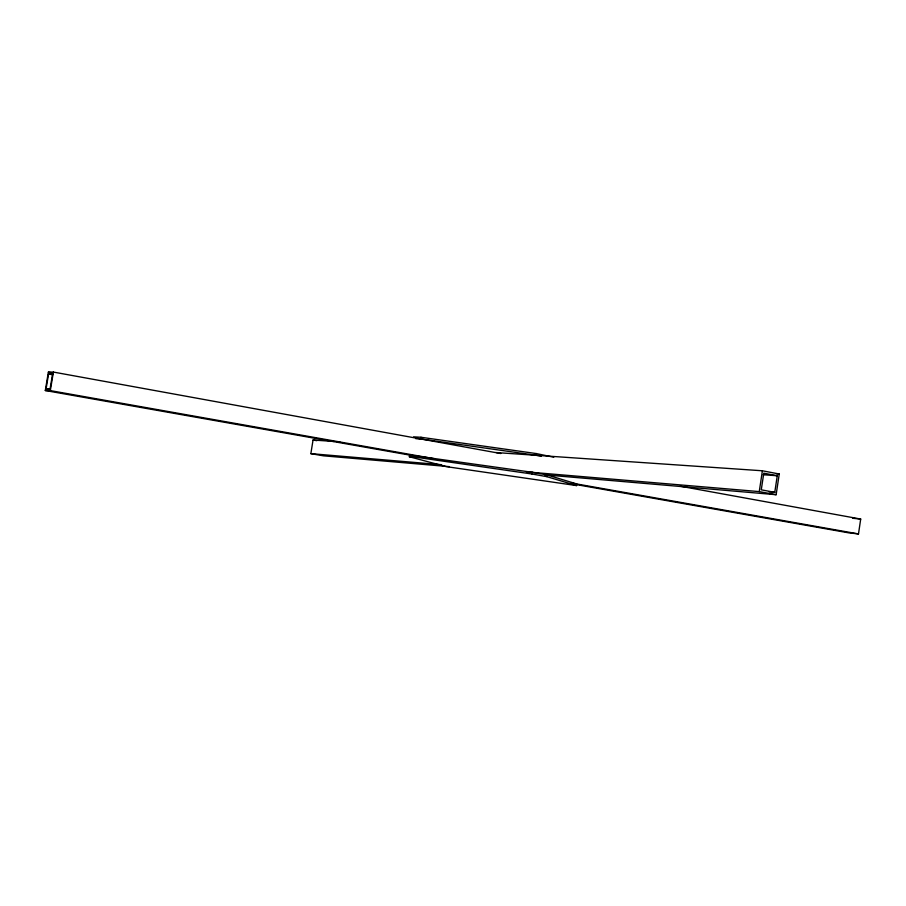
<?xml version="1.0" encoding="UTF-8"?>
<svg xmlns="http://www.w3.org/2000/svg" width="906" height="906" viewBox="0 0 906 906"><rect width="100%" height="100%" fill="white"/><g stroke="black" fill="none" stroke-linecap="round" stroke-linejoin="round"><path stroke-width="1.36" d="M575.48 484.45L849.001 532.898L858.492 533.928L860.7 519.059L680.213 486.194M526.227 471.867L759.262 491.596L762.399 470.78L779.251 474.008L776.136 494.71L544.778 474.835M774.766 492.332L777.269 475.752L763.781 473.181L761.267 489.829L774.766 492.332L769.149 491.856M532.23 472.286L547.145 474.948L576.782 483.974L576.533 485.582L546.884 476.658L531.958 473.997L532.23 472.286L409.625 455.072L45.3 390.531L48.369 372.151L53.397 372.072L495.004 452.479L762.399 470.78M541.369 456.273L535.944 455.276L536.216 453.555L421.007 437.27L413.6 436.839M546.884 476.658L547.145 474.948M576.533 485.582L446.08 466.601L409.353 456.749L409.625 455.072M409.353 456.749L416.737 457.326L417.009 455.639M415.797 438.663L420.735 438.957L421.007 437.27M449.285 466.635L323.431 455.82L310.86 453.646L313.046 440.022L334.189 441.46M46.104 388.697L48.562 373.985L52.582 373.929L50.113 388.753L46.104 388.697L48.89 389.195M45.3 390.531L50.317 390.611L53.397 372.072M337.009 441.652L339.829 441.856M776.431 473.804L779.251 474.008M763.192 474.744L777.269 475.752M310.86 453.646L441.686 464.721M852.557 518.255L860.7 519.059M420.735 438.957L535.944 455.276M416.737 457.326L531.958 473.997M50.317 390.611L434.835 458.798M571.301 483L858.492 533.928M412.4 455.559L415.175 456.046M313.046 440.022L316.817 440.678M496.171 452.683L500.825 453.532M48.369 372.151L52.525 372.91M48.562 373.985L52.729 374.744M536.216 453.555L553.781 457.213M759.262 491.596L776.136 494.71"/></g></svg>
